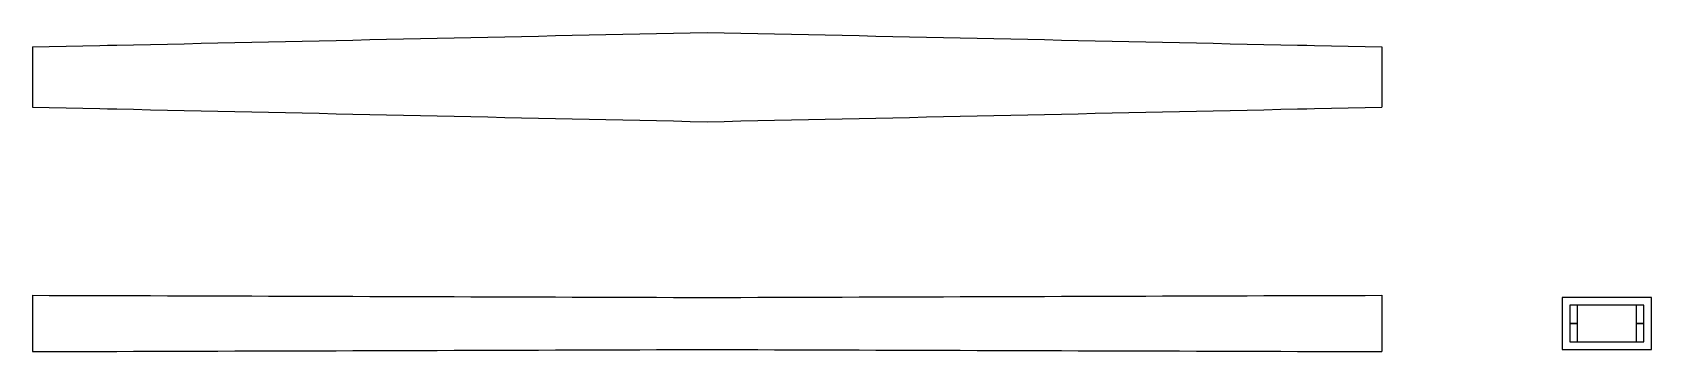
# Model space of a CAD drawing. Header units: inches. Extents: x 0 to 10.8, y -0.2 to 1.9.
import ezdxf

# ---------------------------------------------------------------- set-up
doc = ezdxf.new("R2010")
doc.units = ezdxf.units.IN

msp = doc.modelspace()

# ---------------------------------------------------------------- linework, layer by layer
at = {"layer": 'FRONT'}
for p, q in [((0, 0.1881), (0.1125, 0.187739)), ((0, 0.1881), (0, -0.1881)), ((0.1125, 0.187739), (0.225, 0.187378)), ((0.225, 0.187378), (0.3375, 0.187017)), ((0.3375, 0.187017), (0.45, 0.186656)), ((0.45, 0.186656), (0.5, 0.186496)), ((0.5, 0.186496), (0.5625, 0.186295)), ((0.5625, 0.186295), (0.675, 0.185934)), ((0.675, 0.185934), (0.7875, 0.185573)), ((0.7875, 0.185573), (0.9, 0.185212)), ((0.9, 0.185212), (1.0125, 0.184852)), ((1.0125, 0.184852), (1.125, 0.184491)), ((1.125, 0.184491), (1.2375, 0.18413)), ((1.2375, 0.18413), (1.35, 0.183769)), ((1.35, 0.183769), (1.4625, 0.183408)), ((1.4625, 0.183408), (1.575, 0.183047)), ((1.575, 0.183047), (1.6875, 0.182686)), ((1.6875, 0.182686), (1.8, 0.182325)), ((1.8, 0.182325), (1.9125, 0.181965)), ((1.9125, 0.181965), (2.025, 0.181604)), ((2.025, 0.181604), (2.1375, 0.181243)), ((2.1375, 0.181243), (2.25, 0.180882)), ((2.25, 0.180882), (2.3625, 0.180521)), ((2.3625, 0.180521), (2.475, 0.18016)), ((2.475, 0.18016), (2.5875, 0.179799)), ((2.5875, 0.179799), (2.7, 0.179438)), ((2.7, 0.179438), (2.8125, 0.179077)), ((2.8125, 0.179077), (2.925, 0.178717)), ((2.925, 0.178717), (3.0375, 0.178356)), ((3.0375, 0.178356), (3.15, 0.177995)), ((3.15, 0.177995), (3.2625, 0.177634)), ((3.2625, 0.177634), (3.375, 0.177273)), ((3.375, 0.177273), (3.4875, 0.176912)), ((3.4875, 0.176912), (3.6, 0.176551)), ((3.6, 0.176551), (3.7125, 0.17619)), ((3.7125, 0.17619), (3.825, 0.175829)), ((3.825, 0.175829), (3.9375, 0.175469)), ((3.9375, 0.175469), (4.05, 0.175108)), ((4.05, 0.175108), (4.1625, 0.174747)), ((4.1625, 0.174747), (4.275, 0.174386)), ((4.275, 0.174386), (4.3875, 0.174025)), ((4.3875, 0.174025), (4.5, 0.173664)), ((4.5, 0.173664), (4.6125, 0.174025)), ((4.6125, 0.174025), (4.725, 0.174386)), ((4.725, 0.174386), (4.8375, 0.174747)), ((4.8375, 0.174747), (4.95, 0.175108)), ((4.95, 0.175108), (5.0625, 0.175469)), ((5.0625, 0.175469), (5.175, 0.175829)), ((5.175, 0.175829), (5.2875, 0.17619)), ((5.2875, 0.17619), (5.4, 0.176551)), ((5.4, 0.176551), (5.5125, 0.176912)), ((5.5125, 0.176912), (5.625, 0.177273)), ((5.625, 0.177273), (5.7375, 0.177634)), ((5.7375, 0.177634), (5.85, 0.177995)), ((5.85, 0.177995), (5.9625, 0.178356)), ((5.9625, 0.178356), (6.075, 0.178717)), ((6.075, 0.178717), (6.1875, 0.179077)), ((6.1875, 0.179077), (6.3, 0.179438)), ((6.3, 0.179438), (6.4125, 0.179799)), ((6.4125, 0.179799), (6.525, 0.18016)), ((6.525, 0.18016), (6.6375, 0.180521)), ((6.6375, 0.180521), (6.75, 0.180882)), ((6.75, 0.180882), (6.8625, 0.181243)), ((6.8625, 0.181243), (6.975, 0.181604)), ((6.975, 0.181604), (7.0875, 0.181965)), ((7.0875, 0.181965), (7.2, 0.182325)), ((7.2, 0.182325), (7.3125, 0.182686)), ((7.3125, 0.182686), (7.425, 0.183047)), ((7.425, 0.183047), (7.5375, 0.183408)), ((7.5375, 0.183408), (7.65, 0.183769)), ((7.65, 0.183769), (7.7625, 0.18413)), ((7.7625, 0.18413), (7.875, 0.184491)), ((7.875, 0.184491), (7.9875, 0.184852)), ((7.9875, 0.184852), (8.1, 0.185212)), ((8.1, 0.185212), (8.2125, 0.185573)), ((8.2125, 0.185573), (8.325, 0.185934)), ((8.325, 0.185934), (8.4375, 0.186295)), ((8.4375, 0.186295), (8.5, 0.186496)), ((8.5, 0.186496), (8.55, 0.186656)), ((8.55, 0.186656), (8.6625, 0.187017)), ((8.6625, 0.187017), (8.775, 0.187378)), ((8.775, 0.187378), (8.8875, 0.187739)), ((8.8875, 0.187739), (9, 0.1881)), ((9, 0.1881), (9, -0.1881)), ((0, -0.1881), (0.1125, -0.187739)), ((0.1125, -0.187739), (0.225, -0.187378)), ((0.225, -0.187378), (0.3375, -0.187017)), ((0.3375, -0.187017), (0.45, -0.186656)), ((0.45, -0.186656), (0.5, -0.186496)), ((0.5, -0.186496), (0.5625, -0.186295)), ((0.5625, -0.186295), (0.675, -0.185934)), ((0.675, -0.185934), (0.7875, -0.185573)), ((0.7875, -0.185573), (0.9, -0.185212)), ((0.9, -0.185212), (1.0125, -0.184852)), ((1.0125, -0.184852), (1.125, -0.184491)), ((1.125, -0.184491), (1.2375, -0.18413)), ((1.2375, -0.18413), (1.35, -0.183769)), ((1.35, -0.183769), (1.4625, -0.183408)), ((1.4625, -0.183408), (1.575, -0.183047)), ((1.575, -0.183047), (1.6875, -0.182686)), ((1.6875, -0.182686), (1.8, -0.182325)), ((1.8, -0.182325), (1.9125, -0.181965)), ((1.9125, -0.181965), (2.025, -0.181604)), ((2.025, -0.181604), (2.1375, -0.181243)), ((2.1375, -0.181243), (2.25, -0.180882)), ((2.25, -0.180882), (2.3625, -0.180521)), ((2.3625, -0.180521), (2.475, -0.18016)), ((2.475, -0.18016), (2.5875, -0.179799)), ((2.5875, -0.179799), (2.7, -0.179438)), ((2.7, -0.179438), (2.8125, -0.179077)), ((2.8125, -0.179077), (2.925, -0.178717)), ((2.925, -0.178717), (3.0375, -0.178356)), ((3.0375, -0.178356), (3.15, -0.177995)), ((3.15, -0.177995), (3.2625, -0.177634)), ((3.2625, -0.177634), (3.375, -0.177273)), ((3.375, -0.177273), (3.4875, -0.176912)), ((3.4875, -0.176912), (3.6, -0.176551)), ((3.6, -0.176551), (3.7125, -0.17619)), ((3.7125, -0.17619), (3.825, -0.175829)), ((3.825, -0.175829), (3.9375, -0.175469)), ((3.9375, -0.175469), (4.05, -0.175108)), ((4.05, -0.175108), (4.1625, -0.174747)), ((4.1625, -0.174747), (4.275, -0.174386)), ((4.275, -0.174386), (4.3875, -0.174025)), ((4.3875, -0.174025), (4.5, -0.173664)), ((4.5, -0.173664), (4.6125, -0.174025)), ((4.6125, -0.174025), (4.725, -0.174386)), ((4.725, -0.174386), (4.8375, -0.174747)), ((4.8375, -0.174747), (4.95, -0.175108)), ((4.95, -0.175108), (5.0625, -0.175469)), ((5.0625, -0.175469), (5.175, -0.175829)), ((5.175, -0.175829), (5.2875, -0.17619)), ((5.2875, -0.17619), (5.4, -0.176551)), ((5.4, -0.176551), (5.5125, -0.176912)), ((5.5125, -0.176912), (5.625, -0.177273)), ((5.625, -0.177273), (5.7375, -0.177634)), ((5.7375, -0.177634), (5.85, -0.177995)), ((5.85, -0.177995), (5.9625, -0.178356)), ((5.9625, -0.178356), (6.075, -0.178717)), ((6.075, -0.178717), (6.1875, -0.179077)), ((6.1875, -0.179077), (6.3, -0.179438)), ((6.3, -0.179438), (6.4125, -0.179799)), ((6.4125, -0.179799), (6.525, -0.18016)), ((6.525, -0.18016), (6.6375, -0.180521)), ((6.6375, -0.180521), (6.75, -0.180882)), ((6.75, -0.180882), (6.8625, -0.181243)), ((6.8625, -0.181243), (6.975, -0.181604)), ((6.975, -0.181604), (7.0875, -0.181965)), ((7.0875, -0.181965), (7.2, -0.182325)), ((7.2, -0.182325), (7.3125, -0.182686)), ((7.3125, -0.182686), (7.425, -0.183047)), ((7.425, -0.183047), (7.5375, -0.183408)), ((7.5375, -0.183408), (7.65, -0.183769)), ((7.65, -0.183769), (7.7625, -0.18413)), ((7.7625, -0.18413), (7.875, -0.184491)), ((7.875, -0.184491), (7.9875, -0.184852)), ((7.9875, -0.184852), (8.1, -0.185212)), ((8.1, -0.185212), (8.2125, -0.185573)), ((8.2125, -0.185573), (8.325, -0.185934)), ((8.325, -0.185934), (8.4375, -0.186295)), ((8.4375, -0.186295), (8.5, -0.186496)), ((8.5, -0.186496), (8.55, -0.186656)), ((8.55, -0.186656), (8.6625, -0.187017)), ((8.6625, -0.187017), (8.775, -0.187378)), ((8.775, -0.187378), (8.8875, -0.187739)), ((8.8875, -0.187739), (9, -0.1881))]:
    msp.add_line(p, q, dxfattribs=at)
at = {"layer": 'SECTION'}
for p, q in [((10.798256, 0.173664), (10.201744, 0.173664)), ((10.201744, 0.173664), (10.201744, -0.173664)), ((10.746824, 0.122232), (10.253176, 0.122232)), ((10.253176, 0.122232), (10.253176, -0.122232)), ((10.304609, 0.122232), (10.253176, 0.122232)), ((10.253176, 0.122232), (10.253176, 0)), ((10.304609, 0), (10.304609, 0.122232)), ((10.746824, 0.122232), (10.695391, 0.122232)), ((10.695391, 0.122232), (10.695391, 0)), ((10.746824, -0.122232), (10.746824, 0.122232)), ((10.746824, 0), (10.746824, 0.122232)), ((10.798256, -0.173664), (10.798256, 0.173664)), ((10.253176, 0), (10.304609, 0)), ((10.304609, 0), (10.253176, 0)), ((10.253176, 0), (10.253176, -0.122232)), ((10.304609, -0.122232), (10.304609, 0)), ((10.695391, 0), (10.746824, 0)), ((10.746824, 0), (10.695391, 0)), ((10.695391, 0), (10.695391, -0.122232)), ((10.746824, -0.122232), (10.746824, 0)), ((10.201744, -0.173664), (10.798256, -0.173664)), ((10.253176, -0.122232), (10.746824, -0.122232)), ((10.253176, -0.122232), (10.304609, -0.122232)), ((10.695391, -0.122232), (10.746824, -0.122232))]:
    msp.add_line(p, q, dxfattribs=at)
at = {"layer": 'TOP'}
for p, q in [((0, 1.845592), (0.1125, 1.848028)), ((0, 1.845592), (0, 1.443943)), ((0.1125, 1.848028), (0.225, 1.850464)), ((0.225, 1.850464), (0.3375, 1.852899)), ((0.3375, 1.852899), (0.45, 1.855335)), ((0.45, 1.855335), (0.5, 1.856418)), ((0.5, 1.856418), (0.5625, 1.857771)), ((0.5625, 1.857771), (0.675, 1.860207)), ((0.675, 1.860207), (0.7875, 1.862643)), ((0.7875, 1.862643), (0.9, 1.865078)), ((0.9, 1.865078), (1.0125, 1.867514)), ((1.0125, 1.867514), (1.125, 1.86995)), ((1.125, 1.86995), (1.2375, 1.872386)), ((1.2375, 1.872386), (1.35, 1.874822)), ((1.35, 1.874822), (1.4625, 1.877257)), ((1.4625, 1.877257), (1.575, 1.879693)), ((1.575, 1.879693), (1.6875, 1.882129)), ((1.6875, 1.882129), (1.8, 1.884565)), ((1.8, 1.884565), (1.9125, 1.887001)), ((1.9125, 1.887001), (2.025, 1.889436)), ((2.025, 1.889436), (2.1375, 1.891872)), ((2.1375, 1.891872), (2.25, 1.894308)), ((2.25, 1.894308), (2.3625, 1.896744)), ((2.3625, 1.896744), (2.475, 1.899179)), ((2.475, 1.899179), (2.5875, 1.901615)), ((2.5875, 1.901615), (2.7, 1.904051)), ((2.7, 1.904051), (2.8125, 1.906487)), ((2.8125, 1.906487), (2.925, 1.908923)), ((2.925, 1.908923), (3.0375, 1.911358)), ((3.0375, 1.911358), (3.15, 1.913794)), ((3.15, 1.913794), (3.2625, 1.91623)), ((3.2625, 1.91623), (3.375, 1.918666)), ((3.375, 1.918666), (3.4875, 1.921102)), ((3.4875, 1.921102), (3.6, 1.923537)), ((3.6, 1.923537), (3.7125, 1.925973)), ((3.7125, 1.925973), (3.825, 1.928409)), ((3.825, 1.928409), (3.9375, 1.930845)), ((3.9375, 1.930845), (4.05, 1.933281)), ((4.05, 1.933281), (4.1625, 1.935716)), ((4.1625, 1.935716), (4.275, 1.938152)), ((4.275, 1.938152), (4.3875, 1.940588)), ((4.3875, 1.940588), (4.5, 1.943024)), ((4.5, 1.943024), (4.6125, 1.940588)), ((4.6125, 1.940588), (4.725, 1.938152)), ((4.725, 1.938152), (4.8375, 1.935716)), ((4.8375, 1.935716), (4.95, 1.933281)), ((4.95, 1.933281), (5.0625, 1.930845)), ((5.0625, 1.930845), (5.175, 1.928409)), ((5.175, 1.928409), (5.2875, 1.925973)), ((5.2875, 1.925973), (5.4, 1.923537)), ((5.4, 1.923537), (5.5125, 1.921102)), ((5.5125, 1.921102), (5.625, 1.918666)), ((5.625, 1.918666), (5.7375, 1.91623)), ((5.7375, 1.91623), (5.85, 1.913794)), ((5.85, 1.913794), (5.9625, 1.911358)), ((5.9625, 1.911358), (6.075, 1.908923)), ((6.075, 1.908923), (6.1875, 1.906487)), ((6.1875, 1.906487), (6.3, 1.904051)), ((6.3, 1.904051), (6.4125, 1.901615)), ((6.4125, 1.901615), (6.525, 1.899179)), ((6.525, 1.899179), (6.6375, 1.896744)), ((6.6375, 1.896744), (6.75, 1.894308)), ((6.75, 1.894308), (6.8625, 1.891872)), ((6.8625, 1.891872), (6.975, 1.889436)), ((6.975, 1.889436), (7.0875, 1.887001)), ((7.0875, 1.887001), (7.2, 1.884565)), ((7.2, 1.884565), (7.3125, 1.882129)), ((7.3125, 1.882129), (7.425, 1.879693)), ((7.425, 1.879693), (7.5375, 1.877257)), ((7.5375, 1.877257), (7.65, 1.874822)), ((7.65, 1.874822), (7.7625, 1.872386)), ((7.7625, 1.872386), (7.875, 1.86995)), ((7.875, 1.86995), (7.9875, 1.867514)), ((7.9875, 1.867514), (8.1, 1.865078)), ((8.1, 1.865078), (8.2125, 1.862643)), ((8.2125, 1.862643), (8.325, 1.860207)), ((8.325, 1.860207), (8.4375, 1.857771)), ((8.4375, 1.857771), (8.5, 1.856418)), ((8.5, 1.856418), (8.55, 1.855335)), ((8.55, 1.855335), (8.6625, 1.852899)), ((8.6625, 1.852899), (8.775, 1.850464)), ((8.775, 1.850464), (8.8875, 1.848028)), ((8.8875, 1.848028), (9, 1.845592)), ((9, 1.845592), (9, 1.443943)), ((0, 1.443943), (0.1125, 1.441508)), ((0.1125, 1.441508), (0.225, 1.439072)), ((0.225, 1.439072), (0.3375, 1.436636)), ((0.3375, 1.436636), (0.45, 1.4342)), ((0.45, 1.4342), (0.5, 1.433118)), ((0.5, 1.433118), (0.5625, 1.431764)), ((0.5625, 1.431764), (0.675, 1.429329)), ((0.675, 1.429329), (0.7875, 1.426893)), ((0.7875, 1.426893), (0.9, 1.424457)), ((0.9, 1.424457), (1.0125, 1.422021)), ((1.0125, 1.422021), (1.125, 1.419586)), ((1.125, 1.419586), (1.2375, 1.41715)), ((1.2375, 1.41715), (1.35, 1.414714)), ((1.35, 1.414714), (1.4625, 1.412278)), ((1.4625, 1.412278), (1.575, 1.409842)), ((1.575, 1.409842), (1.6875, 1.407407)), ((1.6875, 1.407407), (1.8, 1.404971)), ((1.8, 1.404971), (1.9125, 1.402535)), ((7.0875, 1.402535), (7.2, 1.404971)), ((7.2, 1.404971), (7.3125, 1.407407)), ((7.3125, 1.407407), (7.425, 1.409842)), ((7.425, 1.409842), (7.5375, 1.412278)), ((7.5375, 1.412278), (7.65, 1.414714)), ((7.65, 1.414714), (7.7625, 1.41715)), ((7.7625, 1.41715), (7.875, 1.419586)), ((7.875, 1.419586), (7.9875, 1.422021)), ((7.9875, 1.422021), (8.1, 1.424457)), ((8.1, 1.424457), (8.2125, 1.426893)), ((8.2125, 1.426893), (8.325, 1.429329)), ((8.325, 1.429329), (8.4375, 1.431764)), ((8.4375, 1.431764), (8.5, 1.433118)), ((8.5, 1.433118), (8.55, 1.4342)), ((8.55, 1.4342), (8.6625, 1.436636)), ((8.6625, 1.436636), (8.775, 1.439072)), ((8.775, 1.439072), (8.8875, 1.441508)), ((8.8875, 1.441508), (9, 1.443943)), ((1.9125, 1.402535), (2.025, 1.400099)), ((2.025, 1.400099), (2.1375, 1.397663)), ((2.1375, 1.397663), (2.25, 1.395228)), ((2.25, 1.395228), (2.3625, 1.392792)), ((2.3625, 1.392792), (2.475, 1.390356)), ((2.475, 1.390356), (2.5875, 1.38792)), ((2.5875, 1.38792), (2.7, 1.385484)), ((2.7, 1.385484), (2.8125, 1.383049)), ((2.8125, 1.383049), (2.925, 1.380613)), ((2.925, 1.380613), (3.0375, 1.378177)), ((3.0375, 1.378177), (3.15, 1.375741)), ((3.15, 1.375741), (3.2625, 1.373306)), ((3.2625, 1.373306), (3.375, 1.37087)), ((3.375, 1.37087), (3.4875, 1.368434)), ((3.4875, 1.368434), (3.6, 1.365998)), ((3.6, 1.365998), (3.7125, 1.363562)), ((3.7125, 1.363562), (3.825, 1.361127)), ((3.825, 1.361127), (3.9375, 1.358691)), ((3.9375, 1.358691), (4.05, 1.356255)), ((4.05, 1.356255), (4.1625, 1.353819)), ((4.1625, 1.353819), (4.275, 1.351383)), ((4.275, 1.351383), (4.3875, 1.348948)), ((4.3875, 1.348948), (4.5, 1.346512)), ((4.5, 1.346512), (4.6125, 1.348948)), ((4.6125, 1.348948), (4.725, 1.351383)), ((4.725, 1.351383), (4.8375, 1.353819)), ((4.8375, 1.353819), (4.95, 1.356255)), ((4.95, 1.356255), (5.0625, 1.358691)), ((5.0625, 1.358691), (5.175, 1.361127)), ((5.175, 1.361127), (5.2875, 1.363562)), ((5.2875, 1.363562), (5.4, 1.365998)), ((5.4, 1.365998), (5.5125, 1.368434)), ((5.5125, 1.368434), (5.625, 1.37087)), ((5.625, 1.37087), (5.7375, 1.373306)), ((5.7375, 1.373306), (5.85, 1.375741)), ((5.85, 1.375741), (5.9625, 1.378177)), ((5.9625, 1.378177), (6.075, 1.380613)), ((6.075, 1.380613), (6.1875, 1.383049)), ((6.1875, 1.383049), (6.3, 1.385484)), ((6.3, 1.385484), (6.4125, 1.38792)), ((6.4125, 1.38792), (6.525, 1.390356)), ((6.525, 1.390356), (6.6375, 1.392792)), ((6.6375, 1.392792), (6.75, 1.395228)), ((6.75, 1.395228), (6.8625, 1.397663)), ((6.8625, 1.397663), (6.975, 1.400099)), ((6.975, 1.400099), (7.0875, 1.402535))]:
    msp.add_line(p, q, dxfattribs=at)

doc.saveas('drawing.dxf')
